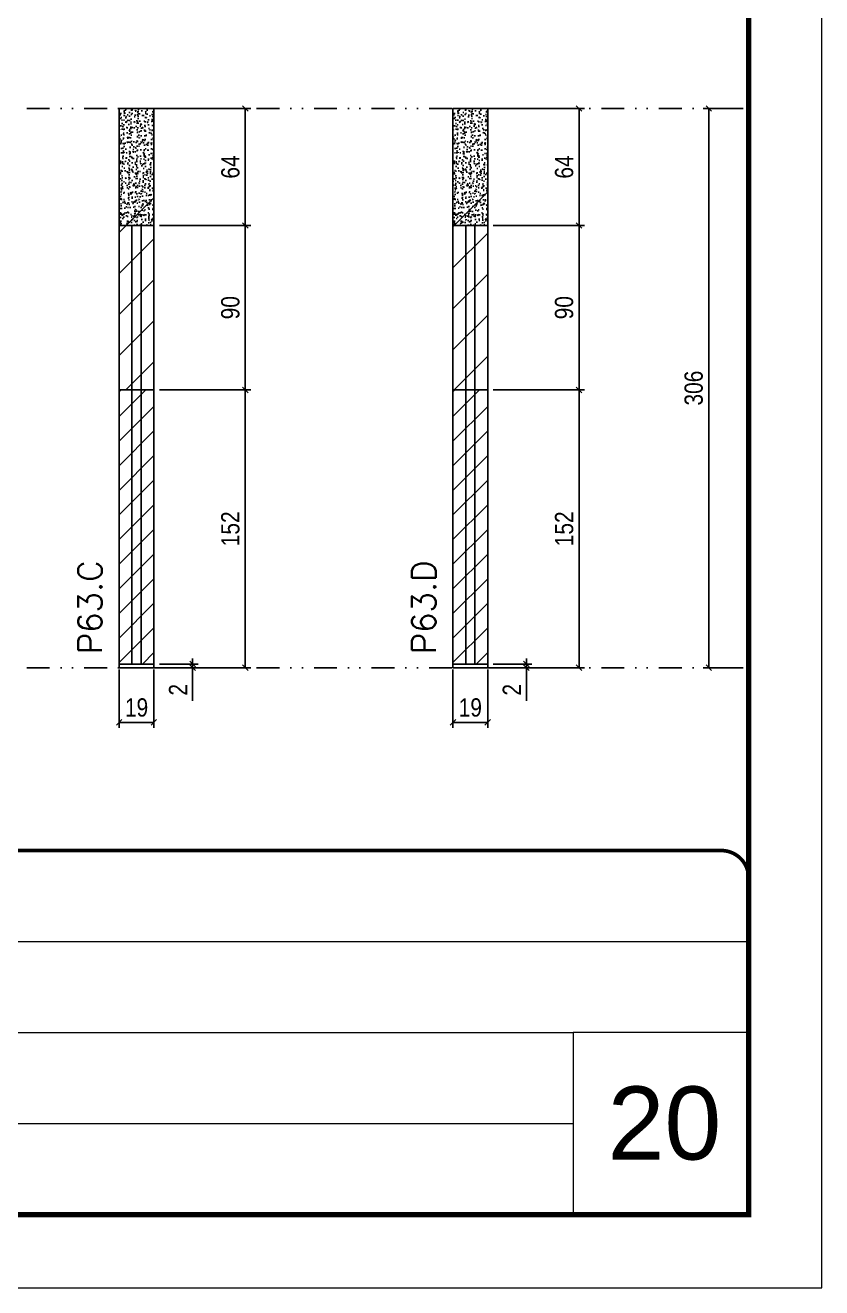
# Model space of a CAD drawing. Extents: x 14400 to 27878, y -21631 to 6985.
# Drawn here: x 20231 to 20667, y 1340 to 2031 of the extents above; entities that cross this region are included whole.
import ezdxf

# ---------------------------------------------------------------- set-up
doc = ezdxf.new("R2010")
doc.units = 0
for name, pattern in [('CONTINUO', [0]), ('DASHED', [0.75, 0.5, -0.25]), ('DIVIDE2', [0.625, 0.25, -0.125, 0, -0.125, 0, -0.125])]:
    doc.linetypes.add(name, pattern=pattern)
for name, color, linetype, lineweight in [('CARIMBO', 255, 'Continuous', 9), ('Folhas', 255, 'Continuous', 9), ('Hachura', 251, 'Continuous', 9), ('SARRAFO DE PRESSAO', 251, 'DASHED', 9), ('Texto Seção', 7, 'Continuous', 15)]:
    doc.layers.add(name, color=color, linetype=linetype, lineweight=lineweight)
for name, color, linetype in [('COTA', 241, 'Continuous'), ('Nível', 160, 'Continuous'), ('Painéis', 200, 'Continuous'), ('SARR_2.2x7', 40, 'Continuous')]:
    doc.layers.add(name, color=color, linetype=linetype)
doc.styles.add('ARIAL', font='arial.ttf')
doc.styles.add('COTA TECNICA', font='techl___.ttf', dxfattribs={"height": 10})
doc.styles.add('COTA TECNICA-50', font='techl___.ttf', dxfattribs={"height": 10})
doc.styles.add('REGUA-120', font='ROMANS.shx', dxfattribs={"height": 15})
doc.dimstyles.new('COTA PAINEL-50', dxfattribs={"dimtxt": 10, "dimasz": 3, "dimexe": 3, "dimexo": 3, "dimgap": 3, "dimtad": 1, "dimdec": 1, "dimzin": 12, "dimdsep": 46, "dimtxsty": 'COTA TECNICA-50', "dimblk1": 'OBLIQUE', "dimblk2": 'OBLIQUE', "dimsah": 1, "dimcen": 0.9, "dimclrd": 4, "dimclre": 4, "dimclrt": 240, "dimadec": 1, "dimazin": 3, "dimtfac": 1, "dimtdec": 1, "dimtmove": 0, "dimatfit": 3, "dimfxl": 1, "dimtolj": 1, "dimtzin": 12, "dimarcsym": 0})
doc.dimstyles.new('PAINEL', dxfattribs={"dimtxt": 10, "dimasz": 3, "dimexe": 3, "dimexo": 3, "dimgap": 3, "dimtad": 1, "dimdec": 1, "dimzin": 12, "dimdsep": 46, "dimtxsty": 'COTA TECNICA', "dimblk1": 'OBLIQUE', "dimblk2": 'OBLIQUE', "dimsah": 1, "dimcen": 0.9, "dimclrd": 4, "dimclre": 4, "dimclrt": 240, "dimadec": 1, "dimazin": 3, "dimtfac": 1, "dimtdec": 1, "dimtmove": 0, "dimatfit": 3, "dimfxl": 1, "dimtolj": 1, "dimtzin": 12, "dimarcsym": 0})

# ---------------------------------------------------------------- blocks, each defined once
blk = doc.blocks.new('9999999999')
at = {"color": 30, "linetype": 'CONTINUO'}
for p, q in [((98564.56, 34379.64), (99583.98, 34379.64)), ((98564.56, 34329.83), (99487.98, 34329.83)), ((99583.98, 34329.83), (99487.98, 34329.83)), ((99487.98, 34329.83), (99487.98, 34230.21)), ((98564.56, 34280.02), (99487.98, 34280.02))]:
    blk.add_line(p, q, dxfattribs=at)
at = {"color": 30, "linetype": 'CONTINUO', "const_width": 2}
blk.add_lwpolyline([(99583.98, 34230.21), (99583.98, 34414.45, 0.414214), (99568.98, 34429.45), (98228.98, 34429.45, 0.414214), (98213.98, 34414.45), (98213.98, 34245.21, 0.414214), (98228.98, 34230.21), (99583.98, 34230.21)], format="xyb", dxfattribs=at)
at = {"layer": 'Folhas'}
blk.add_lwpolyline([(98138.98, 34190.21), (99623.98, 34190.21), (99623.98, 35240.21), (98138.98, 35240.21)], close=True, dxfattribs=at)
at = {"layer": 'Folhas', "color": 30, "const_width": 3}
blk.add_lwpolyline([(98213.98, 34230.21), (99583.98, 34230.21), (99583.98, 35200.21), (98213.98, 35200.21)], close=True, dxfattribs=at)
blk = doc.blocks.new('_Oblique')
at = {"color": 0, "linetype": 'ByBlock', "lineweight": -2}
blk.add_line((-0.5, -0.5), (0.5, 0.5), dxfattribs=at)
blk = doc.blocks.new('*D980')
at = {"layer": 'COTA', "color": 4, "lineweight": -2, "transparency": 16777216}
for p, q in [((20282.51, 1678.71), (20282.51, 1646.82)), ((20301.51, 1678.71), (20301.51, 1646.82)), ((20282.51, 1649.82), (20301.51, 1649.82))]:
    blk.add_line(p, q, dxfattribs=at)
at = {"layer": 'Defpoints', "color": 0, "transparency": 16777216}
for p in [(20282.51, 1681.71), (20301.51, 1681.71), (20301.51, 1649.82)]:
    blk.add_point(p, dxfattribs=at)
at = {"layer": 'COTA', "color": 4, "lineweight": -2, "transparency": 16777216, "xscale": 3, "yscale": 3, "zscale": 3, "rotation": 180}
blk.add_blockref('_Oblique', (20282.51, 1649.82), dxfattribs=at)
at = {"layer": 'COTA', "color": 4, "lineweight": -2, "transparency": 16777216, "xscale": 3, "yscale": 3, "zscale": 3}
blk.add_blockref('_Oblique', (20301.51, 1649.82), dxfattribs=at)
at = {"layer": 'COTA', "color": 240, "transparency": 16777216, "insert": (20292.01, 1657.9), "char_height": 10, "attachment_point": 5, "style": 'COTA TECNICA'}
blk.add_mtext('\\A1;19', dxfattribs=at)
blk = doc.blocks.new('*D981')
at = {"layer": 'COTA', "color": 4, "lineweight": -2, "transparency": 16777216}
for p, q in [((20304.51, 1681.71), (20325.71, 1681.71)), ((20304.51, 1679.71), (20325.71, 1679.71)), ((20322.71, 1681.71), (20322.71, 1684.71)), ((20322.71, 1681.71), (20322.71, 1679.71)), ((20322.71, 1679.71), (20322.71, 1661.6))]:
    blk.add_line(p, q, dxfattribs=at)
at = {"layer": 'Defpoints', "color": 0, "transparency": 16777216}
for p in [(20301.51, 1681.71), (20301.51, 1679.71), (20322.71, 1681.71)]:
    blk.add_point(p, dxfattribs=at)
at = {"layer": 'COTA', "color": 4, "lineweight": -2, "transparency": 16777216, "xscale": 3, "yscale": 3, "zscale": 3}
for p, rotation in [((20322.71, 1681.71), 270), ((20322.71, 1679.71), 90)]:
    blk.add_blockref('_Oblique', p, dxfattribs=dict(at, rotation=rotation))
at = {"layer": 'COTA', "color": 240, "transparency": 16777216, "insert": (20314.71, 1667.65), "char_height": 10, "attachment_point": 5, "rotation": 90, "style": 'COTA TECNICA-50'}
blk.add_mtext('\\A1;2', dxfattribs=at)
blk = doc.blocks.new('*D993')
at = {"layer": 'COTA', "color": 4, "linetype": 'ByBlock', "lineweight": -2, "transparency": 16777216}
for p, q in [((20304.51, 1985.71), (20354.5, 1985.71)), ((20351.5, 1985.71), (20351.5, 1921.71)), ((20304.51, 1921.71), (20354.5, 1921.71))]:
    blk.add_line(p, q, dxfattribs=at)
at = {"layer": 'Defpoints', "color": 0, "linetype": 'ByBlock', "transparency": 16777216}
for p in [(20301.51, 1985.71), (20301.51, 1921.71), (20351.5, 1921.71)]:
    blk.add_point(p, dxfattribs=at)
at = {"layer": 'COTA', "color": 4, "linetype": 'ByBlock', "lineweight": -2, "transparency": 16777216, "xscale": 3, "yscale": 3, "zscale": 3}
for p, rotation in [((20351.5, 1985.71), 90), ((20351.5, 1921.71), 270)]:
    blk.add_blockref('_Oblique', p, dxfattribs=dict(at, rotation=rotation))
at = {"layer": 'COTA', "color": 240, "linetype": 'ByBlock', "transparency": 16777216, "insert": (20343.4, 1953.71), "char_height": 10, "attachment_point": 5, "rotation": 90, "style": 'COTA TECNICA'}
blk.add_mtext('\\A1;64', dxfattribs=at)
blk = doc.blocks.new('*D982')
at = {"layer": 'COTA', "color": 4, "lineweight": -2, "transparency": 16777216}
for p, q in [((20304.51, 1831.71), (20354.5, 1831.71)), ((20351.5, 1679.71), (20351.5, 1831.71)), ((20304.51, 1679.71), (20354.5, 1679.71))]:
    blk.add_line(p, q, dxfattribs=at)
at = {"layer": 'Defpoints', "color": 0, "transparency": 16777216}
for p in [(20301.51, 1831.71), (20351.5, 1831.71), (20301.51, 1679.71)]:
    blk.add_point(p, dxfattribs=at)
at = {"layer": 'COTA', "color": 4, "lineweight": -2, "transparency": 16777216, "xscale": 3, "yscale": 3, "zscale": 3}
for p, rotation in [((20351.5, 1831.71), 90), ((20351.5, 1679.71), 270)]:
    blk.add_blockref('_Oblique', p, dxfattribs=dict(at, rotation=rotation))
at = {"layer": 'COTA', "color": 240, "transparency": 16777216, "insert": (20343.39, 1755.71), "char_height": 10, "attachment_point": 5, "rotation": 90, "style": 'COTA TECNICA-50'}
blk.add_mtext('\\A1;152', dxfattribs=at)
blk = doc.blocks.new('*D977')
at = {"layer": 'COTA', "color": 4, "lineweight": -2, "transparency": 16777216}
for p, q in [((20465.15, 1678.71), (20465.15, 1646.82)), ((20484.15, 1678.71), (20484.15, 1646.82)), ((20465.15, 1649.82), (20484.15, 1649.82))]:
    blk.add_line(p, q, dxfattribs=at)
at = {"layer": 'Defpoints', "color": 0, "transparency": 16777216}
for p in [(20465.15, 1681.71), (20484.15, 1681.71), (20484.15, 1649.82)]:
    blk.add_point(p, dxfattribs=at)
at = {"layer": 'COTA', "color": 4, "lineweight": -2, "transparency": 16777216, "xscale": 3, "yscale": 3, "zscale": 3, "rotation": 180}
blk.add_blockref('_Oblique', (20465.15, 1649.82), dxfattribs=at)
at = {"layer": 'COTA', "color": 4, "lineweight": -2, "transparency": 16777216, "xscale": 3, "yscale": 3, "zscale": 3}
blk.add_blockref('_Oblique', (20484.15, 1649.82), dxfattribs=at)
at = {"layer": 'COTA', "color": 240, "transparency": 16777216, "insert": (20474.65, 1657.9), "char_height": 10, "attachment_point": 5, "style": 'COTA TECNICA'}
blk.add_mtext('\\A1;19', dxfattribs=at)
blk = doc.blocks.new('*D978')
at = {"layer": 'COTA', "color": 4, "lineweight": -2, "transparency": 16777216}
for p, q in [((20487.15, 1681.71), (20508.34, 1681.71)), ((20487.15, 1679.71), (20508.34, 1679.71)), ((20505.34, 1681.71), (20505.34, 1684.71)), ((20505.34, 1681.71), (20505.34, 1679.71)), ((20505.34, 1679.71), (20505.34, 1661.6))]:
    blk.add_line(p, q, dxfattribs=at)
at = {"layer": 'Defpoints', "color": 0, "transparency": 16777216}
for p in [(20484.15, 1681.71), (20484.15, 1679.71), (20505.34, 1681.71)]:
    blk.add_point(p, dxfattribs=at)
at = {"layer": 'COTA', "color": 4, "lineweight": -2, "transparency": 16777216, "xscale": 3, "yscale": 3, "zscale": 3}
for p, rotation in [((20505.34, 1681.71), 270), ((20505.34, 1679.71), 90)]:
    blk.add_blockref('_Oblique', p, dxfattribs=dict(at, rotation=rotation))
at = {"layer": 'COTA', "color": 240, "transparency": 16777216, "insert": (20497.34, 1667.65), "char_height": 10, "attachment_point": 5, "rotation": 90, "style": 'COTA TECNICA-50'}
blk.add_mtext('\\A1;2', dxfattribs=at)
blk = doc.blocks.new('*D988')
at = {"layer": 'COTA', "color": 4, "linetype": 'ByBlock', "lineweight": -2, "transparency": 16777216}
for p, q in [((20487.15, 1985.71), (20537.14, 1985.71)), ((20534.14, 1985.71), (20534.14, 1921.71)), ((20487.15, 1921.71), (20537.14, 1921.71))]:
    blk.add_line(p, q, dxfattribs=at)
at = {"layer": 'Defpoints', "color": 0, "linetype": 'ByBlock', "transparency": 16777216}
for p in [(20484.15, 1985.71), (20484.15, 1921.71), (20534.14, 1921.71)]:
    blk.add_point(p, dxfattribs=at)
at = {"layer": 'COTA', "color": 4, "linetype": 'ByBlock', "lineweight": -2, "transparency": 16777216, "xscale": 3, "yscale": 3, "zscale": 3}
for p, rotation in [((20534.14, 1985.71), 90), ((20534.14, 1921.71), 270)]:
    blk.add_blockref('_Oblique', p, dxfattribs=dict(at, rotation=rotation))
at = {"layer": 'COTA', "color": 240, "linetype": 'ByBlock', "transparency": 16777216, "insert": (20526.04, 1953.71), "char_height": 10, "attachment_point": 5, "rotation": 90, "style": 'COTA TECNICA'}
blk.add_mtext('\\A1;64', dxfattribs=at)
blk = doc.blocks.new('*D979')
at = {"layer": 'COTA', "color": 4, "lineweight": -2, "transparency": 16777216}
for p, q in [((20487.15, 1831.71), (20537.14, 1831.71)), ((20534.14, 1679.71), (20534.14, 1831.71)), ((20487.15, 1679.71), (20537.14, 1679.71))]:
    blk.add_line(p, q, dxfattribs=at)
at = {"layer": 'Defpoints', "color": 0, "transparency": 16777216}
for p in [(20484.15, 1831.71), (20534.14, 1831.71), (20484.15, 1679.71)]:
    blk.add_point(p, dxfattribs=at)
at = {"layer": 'COTA', "color": 4, "lineweight": -2, "transparency": 16777216, "xscale": 3, "yscale": 3, "zscale": 3}
for p, rotation in [((20534.14, 1831.71), 90), ((20534.14, 1679.71), 270)]:
    blk.add_blockref('_Oblique', p, dxfattribs=dict(at, rotation=rotation))
at = {"layer": 'COTA', "color": 240, "transparency": 16777216, "insert": (20526.03, 1755.71), "char_height": 10, "attachment_point": 5, "rotation": 90, "style": 'COTA TECNICA-50'}
blk.add_mtext('\\A1;152', dxfattribs=at)
blk = doc.blocks.new('*D1009')
at = {"layer": 'COTA', "color": 4, "lineweight": -2, "transparency": 16777216}
for p, q in [((20304.51, 1921.71), (20354.5, 1921.71)), ((20351.5, 1831.71), (20351.5, 1921.71)), ((20304.51, 1831.71), (20354.5, 1831.71))]:
    blk.add_line(p, q, dxfattribs=at)
at = {"layer": 'Defpoints', "color": 0, "transparency": 16777216}
for p in [(20301.51, 1921.71), (20351.5, 1921.71), (20301.51, 1831.71)]:
    blk.add_point(p, dxfattribs=at)
at = {"layer": 'COTA', "color": 4, "lineweight": -2, "transparency": 16777216, "xscale": 3, "yscale": 3, "zscale": 3}
for p, rotation in [((20351.5, 1921.71), 90), ((20351.5, 1831.71), 270)]:
    blk.add_blockref('_Oblique', p, dxfattribs=dict(at, rotation=rotation))
at = {"layer": 'COTA', "color": 240, "transparency": 16777216, "insert": (20343.37, 1876.71), "char_height": 10, "attachment_point": 5, "rotation": 90, "style": 'COTA TECNICA'}
blk.add_mtext('\\A1;90', dxfattribs=at)
blk = doc.blocks.new('*D1010')
at = {"layer": 'COTA', "color": 4, "lineweight": -2, "transparency": 16777216}
for p, q in [((20487.15, 1921.71), (20537.14, 1921.71)), ((20534.14, 1831.71), (20534.14, 1921.71)), ((20487.15, 1831.71), (20537.14, 1831.71))]:
    blk.add_line(p, q, dxfattribs=at)
at = {"layer": 'Defpoints', "color": 0, "transparency": 16777216}
for p in [(20484.15, 1921.71), (20534.14, 1921.71), (20484.15, 1831.71)]:
    blk.add_point(p, dxfattribs=at)
at = {"layer": 'COTA', "color": 4, "lineweight": -2, "transparency": 16777216, "xscale": 3, "yscale": 3, "zscale": 3}
for p, rotation in [((20534.14, 1921.71), 90), ((20534.14, 1831.71), 270)]:
    blk.add_blockref('_Oblique', p, dxfattribs=dict(at, rotation=rotation))
at = {"layer": 'COTA', "color": 240, "transparency": 16777216, "insert": (20526.01, 1876.71), "char_height": 10, "attachment_point": 5, "rotation": 90, "style": 'COTA TECNICA'}
blk.add_mtext('\\A1;90', dxfattribs=at)
blk = doc.blocks.new('*D2212')
at = {"layer": 'COTA', "color": 4, "lineweight": -2, "transparency": 16777216}
for p, q in [((20623.97, 1985.71), (20602.15, 1985.71)), ((20605.15, 1679.71), (20605.15, 1985.71)), ((20623.97, 1679.71), (20602.15, 1679.71))]:
    blk.add_line(p, q, dxfattribs=at)
at = {"layer": 'Defpoints', "color": 0, "transparency": 16777216}
for p in [(20605.15, 1985.71), (20626.97, 1985.71), (20626.97, 1679.71)]:
    blk.add_point(p, dxfattribs=at)
at = {"layer": 'COTA', "color": 4, "lineweight": -2, "transparency": 16777216, "xscale": 3, "yscale": 3, "zscale": 3}
for p, rotation in [((20605.15, 1985.71), 90), ((20605.15, 1679.71), 270)]:
    blk.add_blockref('_Oblique', p, dxfattribs=dict(at, rotation=rotation))
at = {"layer": 'COTA', "color": 240, "transparency": 16777216, "insert": (20596.93, 1832.71), "char_height": 10, "attachment_point": 5, "rotation": 90, "style": 'COTA TECNICA'}
blk.add_mtext('\\A1;306', dxfattribs=at)

msp = doc.modelspace()

# ---------------------------------------------------------------- hatches: boundary and pattern name
at = {"layer": 'COTA'}
h = msp.add_hatch(dxfattribs=at)
h.set_pattern_fill('AR-CONC', color=256, scale=0.03)
h.set_pattern_definition([(50, (4599.649, -2327.15), (5.4655401, -0.4781726), [0.5715, -6.2865]), (355, (4599.649, -2327.15), (-1.0573026, 5.7317054), [0.4572, -5.0292175]), (100.451445, (4600.1047, -2327.19), (4.4082374, 5.2535326), [0.4857003, -5.3427073]), (46.1842, (4599.649, -2325.626), (8.1323712, -1.2612698), [0.85725, -9.42975]), (96.63556, (4600.327, -2325.731), (7.122124, 7.4227837), [0.7285507, -8.0140682]), (351.18415, (4599.649, -2325.626), (7.122124, 7.4227837), [0.685799, -7.543792]), (21, (4600.411, -2326.007), (4.5484317, -3.067956), [0.5715, -6.2865]), (326, (4600.411, -2326.007), (1.8540609, 5.525639), [0.4572, -5.0292]), (71.451445, (4600.79, -2326.263), (6.4024926, 2.457683), [0.4857003, -5.3426981]), (37.5, (4599.6492, -2327.1502), (0.0926581, 2.53665117), [0, -4.96824, 0, -5.1054, 0, -5.04825]), (7.5, (4599.6492, -2327.1502), (2.00458988, 3.00541724), [0, -2.91084, 0, -4.85394, 0, -1.92405]), (327.5, (4597.95, -2327.1502), (4.06771786, -0.17186232), [0, -1.905, 0, -5.9436, 0, -7.8867]), (317.5, (4597.188, -2327.1502), (4.44387544, 0.7627947), [0, -2.4765, 0, -3.94716, 0, -5.6007])])
h.paths.add_polyline_path([(20301.51, 1985.71), (20282.51, 1985.71), (20282.51, 1921.71), (20301.51, 1921.71)])
h = msp.add_hatch(dxfattribs=at)
h.set_pattern_fill('AR-CONC', color=256, scale=0.03)
h.set_pattern_definition([(50, (4782.2866, -2327.15), (5.4655401, -0.4781726), [0.5715, -6.2865]), (355, (4782.2866, -2327.15), (-1.0573026, 5.7317054), [0.4572, -5.0292175]), (100.451445, (4782.742, -2327.19), (4.4082374, 5.2535326), [0.4857003, -5.3427073]), (46.1842, (4782.2866, -2325.626), (8.1323712, -1.2612698), [0.85725, -9.42975]), (96.63556, (4782.964, -2325.731), (7.122124, 7.4227837), [0.7285507, -8.0140682]), (351.18415, (4782.287, -2325.626), (7.122124, 7.4227837), [0.685799, -7.543792]), (21, (4783.0486, -2326.007), (4.5484317, -3.067956), [0.5715, -6.2865]), (326, (4783.0486, -2326.007), (1.8540609, 5.525639), [0.4572, -5.0292]), (71.451445, (4783.4277, -2326.263), (6.4024926, 2.457683), [0.4857003, -5.3426981]), (37.5, (4782.2866, -2327.1502), (0.0926581, 2.53665117), [0, -4.96824, 0, -5.1054, 0, -5.04825]), (7.5, (4782.2866, -2327.1502), (2.00458988, 3.00541724), [0, -2.91084, 0, -4.85394, 0, -1.92405]), (327.5, (4780.5874, -2327.1502), (4.06771786, -0.17186232), [0, -1.905, 0, -5.9436, 0, -7.8867]), (317.5, (4779.8254, -2327.1502), (4.44387544, 0.7627947), [0, -2.4765, 0, -3.94716, 0, -5.6007])])
h.paths.add_polyline_path([(20484.15, 1985.71), (20465.15, 1985.71), (20465.15, 1921.71), (20484.15, 1921.71)])
at = {"layer": 'Hachura'}
h = msp.add_hatch(dxfattribs=at)
h.set_pattern_fill('ANSI31', color=256, scale=5)
h.paths.add_polyline_path([(19502.62, 1803.71), (19380.62, 1803.71), (19380.62, 1681.71), (19502.62, 1681.71)])
h.paths.add_polyline_path([(19641.62, 1803.71), (19502.62, 1803.71), (19502.62, 1681.71), (19641.62, 1681.71)])
h.paths.add_polyline_path([(19641.62, 1907.71), (19502.62, 1907.71), (19502.62, 1803.71), (19641.62, 1803.71)])
h.paths.add_polyline_path([(19502.62, 1907.71), (19380.62, 1907.71), (19380.62, 1803.71), (19502.62, 1803.71)])
h.paths.add_polyline_path([(19641.62, 1925.71), (19502.62, 1925.71), (19502.62, 1907.71), (19641.62, 1907.71)])
h.paths.add_polyline_path([(19502.62, 1925.71), (19380.62, 1925.71), (19380.62, 1907.71), (19502.62, 1907.71)])
h.paths.add_polyline_path([(19956.63, 1925.71), (19834.63, 1925.71), (19834.63, 1907.71), (19956.63, 1907.71)])
h.paths.add_polyline_path([(19956.63, 1907.71), (19834.63, 1907.71), (19834.63, 1803.71), (19956.63, 1803.71)])
h.paths.add_polyline_path([(20095.63, 1907.71), (19956.63, 1907.71), (19956.63, 1803.71), (20095.63, 1803.71)])
h.paths.add_polyline_path([(20301.51, 1939.71), (20282.51, 1939.71), (20282.51, 1831.71), (20301.51, 1831.71)])
h.paths.add_polyline_path([(20484.15, 1939.71), (20465.15, 1939.71), (20465.15, 1831.71), (20484.15, 1831.71)])
h.paths.add_polyline_path([(19607.62, 1985.71), (19502.62, 1985.71), (19502.62, 1925.71), (19641.62, 1925.71), (19641.62, 1939.71), (19607.62, 1939.71)])
h.paths.add_polyline_path([(19502.62, 1985.71), (19414.62, 1985.71), (19414.62, 1939.71), (19380.62, 1939.71), (19380.62, 1925.71), (19502.62, 1925.71)])
h.paths.add_polyline_path([(19956.63, 1973.71), (19868.63, 1973.71), (19868.63, 1939.71), (19834.63, 1939.71), (19834.63, 1925.71), (19956.63, 1925.71)])
h.paths.add_polyline_path([(20061.65, 1925.71), (20061.65, 1973.71), (19956.63, 1973.71), (19956.63, 1925.71)])
h.paths.add_polyline_path([(20061.65, 1921.71), (20061.65, 1925.71), (19956.63, 1925.71), (19956.63, 1907.71), (20095.63, 1907.71), (20095.63, 1921.71)])
at = {"layer": 'Hachura', "linetype": 'ByBlock'}
h = msp.add_hatch(dxfattribs=at)
h.set_pattern_fill('ANSI31', color=256, scale=3)
h.set_pattern_definition([(45, (1600.4105, 2e-12), (-6.735192, 6.735192), [])])
h.paths.add_polyline_path([(20301.51, 1831.71), (20282.51, 1831.71), (20282.51, 1681.71), (20301.51, 1681.71)])
h = msp.add_hatch(dxfattribs=at)
h.set_pattern_fill('ANSI31', color=256, scale=3)
h.set_pattern_definition([(45, (1783.048, 2e-12), (-6.735192, 6.735192), [])])
h.paths.add_polyline_path([(20484.15, 1831.71), (20465.15, 1831.71), (20465.15, 1681.71), (20484.15, 1681.71)])

# ---------------------------------------------------------------- linework, layer by layer
at = {"layer": 'COTA', "linetype": 'ByBlock'}
for points in [[(20282.51, 1921.71), (20301.51, 1921.71), (20301.51, 1985.71), (20282.51, 1985.71)], [(20465.15, 1921.71), (20484.15, 1921.71), (20484.15, 1985.71), (20465.15, 1985.71)]]:
    msp.add_lwpolyline(points, close=True, dxfattribs=at)
at = {"layer": 'Nível', "color": 4, "linetype": 'DIVIDE2', "ltscale": 50}
for p, q in [((19256.97, 1985.71), (20626.97, 1985.71)), ((19256.97, 1679.71), (20626.97, 1679.71))]:
    msp.add_line(p, q, dxfattribs=at)
at = {"layer": 'Painéis'}
for p, q in [((20282.51, 1921.71), (20301.51, 1921.71)), ((20282.51, 1831.71), (20282.51, 1921.71)), ((20301.51, 1921.71), (20301.51, 1831.71)), ((20465.15, 1921.71), (20484.15, 1921.71)), ((20465.15, 1831.71), (20465.15, 1921.71)), ((20484.15, 1921.71), (20484.15, 1831.71)), ((20282.51, 1831.71), (20282.51, 1681.71)), ((20301.51, 1831.71), (20282.51, 1831.71)), ((20301.51, 1831.71), (20301.51, 1681.71)), ((20465.15, 1831.71), (20465.15, 1681.71)), ((20484.15, 1831.71), (20465.15, 1831.71)), ((20484.15, 1831.71), (20484.15, 1681.71)), ((20282.51, 1681.71), (20301.51, 1681.71)), ((20282.51, 1681.71), (20301.51, 1681.71)), ((20282.51, 1679.71), (20282.51, 1681.71)), ((20301.51, 1679.71), (20282.51, 1679.71)), ((20301.51, 1681.71), (20301.51, 1679.71)), ((20465.15, 1681.71), (20484.15, 1681.71)), ((20465.15, 1681.71), (20484.15, 1681.71)), ((20465.15, 1679.71), (20465.15, 1681.71)), ((20484.15, 1679.71), (20465.15, 1679.71)), ((20484.15, 1681.71), (20484.15, 1679.71))]:
    msp.add_line(p, q, dxfattribs=at)
at = {"layer": 'SARR_2.2x7'}
for p, q in [((20289.51, 1831.71), (20289.51, 1921.71)), ((20294.51, 1921.71), (20294.51, 1831.71)), ((20472.15, 1831.71), (20472.15, 1921.71)), ((20477.15, 1921.71), (20477.15, 1831.71)), ((20289.51, 1831.71), (20289.51, 1681.71)), ((20294.51, 1831.71), (20294.51, 1681.71)), ((20472.15, 1831.71), (20472.15, 1681.71)), ((20477.15, 1831.71), (20477.15, 1681.71))]:
    msp.add_line(p, q, dxfattribs=at)

# ---------------------------------------------------------------- block references
at = {"layer": 'SARRAFO DE PRESSAO', "color": 6, "linetype": 'ByBlock'}
msp.add_blockref('9999999999', (-78957.01, -32849.78), dxfattribs=at)

# ---------------------------------------------------------------- texts
at = {"layer": 'CARIMBO', "style": 'ARIAL'}
msp.add_text('20', height=40, dxfattribs=at).set_placement((20549.83, 1410.57))
at = {"layer": 'Texto Seção', "char_height": 13, "width": 370.6998, "attachment_point": 7, "rotation": 90, "style": 'REGUA-120'}
for s, insert in [('P63.C', (20273.06, 1687.12)), ('P63.D', (20455.7, 1687.12))]:
    msp.add_mtext(s, dxfattribs=dict(at, insert=insert))

# ---------------------------------------------------------------- dimensions: what is measured, and where the dimension line sits
at = {"layer": 'COTA', "linetype": 'ByBlock'}
for base, p1, p2, picture, middle in [((20351.5, 1921.71), (20301.51, 1985.71), (20301.51, 1921.71), '*D993', (20343.4, 1953.71)), ((20534.14, 1921.71), (20484.15, 1985.71), (20484.15, 1921.71), '*D988', (20526.04, 1953.71))]:
    dim = msp.add_linear_dim(base=base, p1=p1, p2=p2, angle=90, dimstyle='PAINEL', dxfattribs=at)
    dim.commit()
    dim.dimension.update_dxf_attribs({"geometry": picture, "text_midpoint": middle})
at = {"layer": 'COTA'}
for base, p1, p2, dimstyle, picture, middle in [((20605.15, 1985.71), (20626.97, 1679.71), (20626.97, 1985.71), 'PAINEL', '*D2212', (20596.93, 1832.71)), ((20351.5, 1921.71), (20301.51, 1831.71), (20301.51, 1921.71), 'PAINEL', '*D1009', (20343.37, 1876.71)), ((20534.14, 1921.71), (20484.15, 1831.71), (20484.15, 1921.71), 'PAINEL', '*D1010', (20526.01, 1876.71)), ((20351.5, 1831.71), (20301.51, 1679.71), (20301.51, 1831.71), 'COTA PAINEL-50', '*D982', (20343.39, 1755.71)), ((20534.14, 1831.71), (20484.15, 1679.71), (20484.15, 1831.71), 'COTA PAINEL-50', '*D979', (20526.03, 1755.71))]:
    dim = msp.add_linear_dim(base=base, p1=p1, p2=p2, angle=90, dimstyle=dimstyle, dxfattribs=at)
    dim.commit()
    dim.dimension.update_dxf_attribs({"geometry": picture, "text_midpoint": middle})
for base, p1, p2, picture, middle in [((20301.51, 1649.82), (20282.51, 1681.71), (20301.51, 1681.71), '*D980', (20292.01, 1657.9)), ((20484.15, 1649.82), (20465.15, 1681.71), (20484.15, 1681.71), '*D977', (20474.65, 1657.9))]:
    dim = msp.add_linear_dim(base=base, p1=p1, p2=p2, dimstyle='PAINEL', override={"dimarcsym": 2}, dxfattribs=at)
    dim.commit()
    dim.dimension.update_dxf_attribs({"geometry": picture, "text_midpoint": middle})
for base, p1, p2, picture, middle in [((20322.71, 1681.71), (20301.51, 1679.71), (20301.51, 1681.71), '*D981', (20322.71, 1667.65)), ((20505.34, 1681.71), (20484.15, 1679.71), (20484.15, 1681.71), '*D978', (20505.34, 1667.65))]:
    dim = msp.add_linear_dim(base=base, p1=p1, p2=p2, angle=90, dimstyle='COTA PAINEL-50', dxfattribs=at)
    dim.commit()
    dim.dimension.update_dxf_attribs({"geometry": picture, "text_midpoint": middle, "dimtype": 160})

doc.saveas('drawing.dxf')
